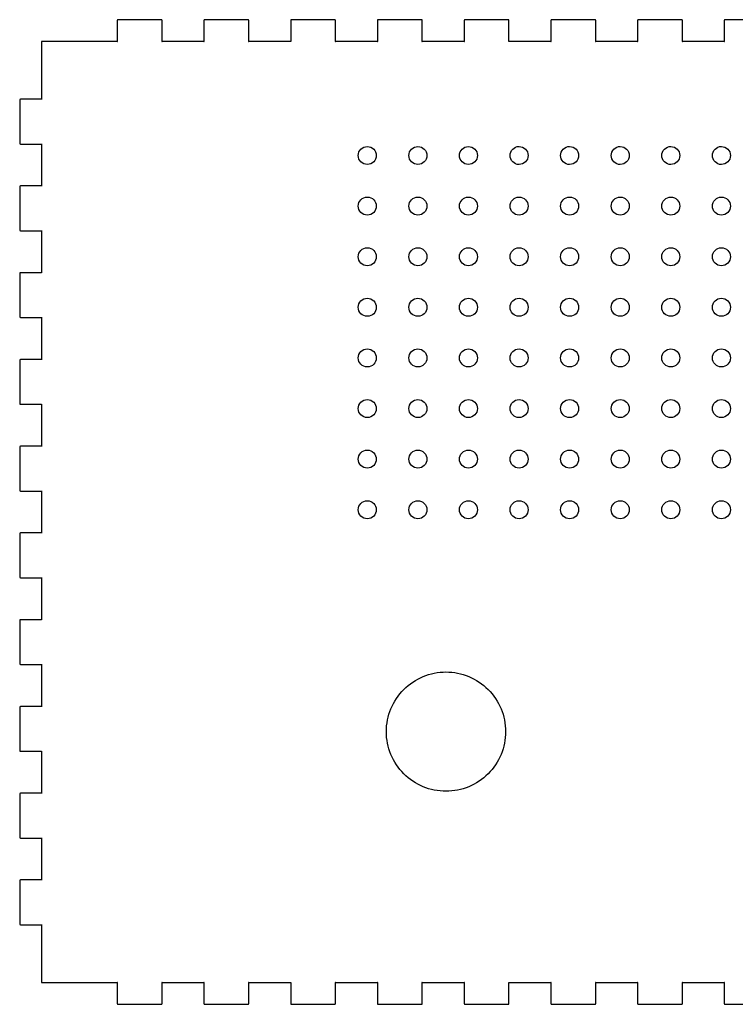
# Model space of a CAD drawing. Header units: millimetres. Extents: x 10 to 420, y 22 to 379.
# Drawn here: x 10 to 109.2, y 237.1 to 373.3 of the extents above; entities that cross this region are included whole.
import ezdxf

# ---------------------------------------------------------------- set-up
doc = ezdxf.new("R2010")
doc.units = ezdxf.units.MM
doc.layers.add('Izgaralar', color=7, linetype='CONTINUOUS')

msp = doc.modelspace()

# ---------------------------------------------------------------- linework, layer by layer
at = {"layer": 'Izgaralar', "color": 1}
for points in [[(23.5, 373.2), (23.5, 370.3), (13.1, 370.3)], [(29.6, 373.3), (23.6, 373.3)], [(35.5, 373.2), (35.5, 370.3), (29.7, 370.3), (29.7, 373.2)], [(41.6, 373.3), (35.6, 373.3)], [(47.5, 373.2), (47.5, 370.3), (41.7, 370.3), (41.7, 373.2)], [(53.6, 373.3), (47.6, 373.3)], [(59.5, 373.2), (59.5, 370.3), (53.7, 370.3), (53.7, 373.2)], [(65.6, 373.3), (59.6, 373.3)], [(71.5, 373.2), (71.5, 370.3), (65.7, 370.3), (65.7, 373.2)], [(77.6, 373.3), (71.6, 373.3)], [(83.5, 373.2), (83.5, 370.3), (77.7, 370.3), (77.7, 373.2)], [(89.6, 373.3), (83.6, 373.3)], [(95.5, 373.2), (95.5, 370.3), (89.7, 370.3), (89.7, 373.2)], [(101.6, 373.3), (95.6, 373.3)], [(107.5, 373.2), (107.5, 370.3), (101.7, 370.3), (101.7, 373.2)], [(113.6, 373.3), (107.6, 373.3)], [(13, 370.2), (13, 362.3), (10.1, 362.3)], [(10, 362.2), (10, 356.2)], [(10.1, 356.1), (13, 356.1), (13, 350.3), (10.1, 350.3)], [(10, 350.2), (10, 344.2)], [(10.1, 344.1), (13, 344.1), (13, 338.3), (10.1, 338.3)], [(10, 338.2), (10, 332.2)], [(10.1, 332.1), (13, 332.1), (13, 326.3), (10.1, 326.3)], [(10, 326.2), (10, 320.2)], [(10.1, 320.1), (13, 320.1), (13, 314.3), (10.1, 314.3)], [(10, 314.2), (10, 308.2)], [(10.1, 308.1), (13, 308.1), (13, 302.3), (10.1, 302.3)], [(10, 302.2), (10, 296.2)], [(10.1, 296.1), (13, 296.1), (13, 290.3), (10.1, 290.3)], [(10, 290.2), (10, 284.2)], [(10.1, 284.1), (13, 284.1), (13, 278.3), (10.1, 278.3)], [(10, 278.2), (10, 272.2)], [(10.1, 272.1), (13, 272.1), (13, 266.3), (10.1, 266.3)], [(10, 266.2), (10, 260.2)], [(10.1, 260.1), (13, 260.1), (13, 254.3), (10.1, 254.3)], [(10, 254.2), (10, 248.2)], [(10.1, 248.1), (13, 248.1), (13, 240.2)], [(13.1, 240.1), (23.5, 240.1), (23.5, 237.2)], [(29.7, 237.2), (29.7, 240.1), (35.5, 240.1), (35.5, 237.2)], [(41.7, 237.2), (41.7, 240.1), (47.5, 240.1), (47.5, 237.2)], [(53.7, 237.2), (53.7, 240.1), (59.5, 240.1), (59.5, 237.2)], [(65.7, 237.2), (65.7, 240.1), (71.5, 240.1), (71.5, 237.2)], [(77.7, 237.2), (77.7, 240.1), (83.5, 240.1), (83.5, 237.2)], [(89.7, 237.2), (89.7, 240.1), (95.5, 240.1), (95.5, 237.2)], [(101.7, 237.2), (101.7, 240.1), (107.5, 240.1), (107.5, 237.2)], [(23.6, 237.1), (29.6, 237.1)], [(35.6, 237.1), (41.6, 237.1)], [(47.6, 237.1), (53.6, 237.1)], [(59.6, 237.1), (65.6, 237.1)], [(71.6, 237.1), (77.6, 237.1)], [(83.6, 237.1), (89.6, 237.1)], [(95.6, 237.1), (101.6, 237.1)], [(107.6, 237.1), (113.6, 237.1)]]:
    msp.add_lwpolyline(points, dxfattribs=at)
at = {"layer": 'Izgaralar', "color": 7}
for points in [[(59.346624, 354.514076)], [(66.346624, 354.514076)], [(73.346624, 354.514076)], [(80.346628, 354.514076)], [(87.346628, 354.514076)], [(94.346628, 354.514076)], [(101.346628, 354.514076)], [(108.346628, 354.514076)], [(59.346624, 347.514076)], [(66.346624, 347.514076)], [(73.346624, 347.514076)], [(80.346628, 347.514076)], [(87.346628, 347.514076)], [(94.346628, 347.514076)], [(101.346628, 347.514076)], [(108.346628, 347.514076)], [(59.346624, 340.514076)], [(66.346624, 340.514076)], [(73.346624, 340.514076)], [(80.346628, 340.514076)], [(87.346628, 340.514076)], [(94.346628, 340.514076)], [(101.346628, 340.514076)], [(108.346628, 340.514076)], [(59.346624, 333.514072)], [(66.346624, 333.514072)], [(73.346624, 333.514072)], [(80.346628, 333.514072)], [(87.346628, 333.514072)], [(94.346628, 333.514072)], [(101.346628, 333.514072)], [(108.346628, 333.514072)], [(59.346624, 326.514072)], [(66.346624, 326.514072)], [(73.346624, 326.514072)], [(80.346628, 326.514072)], [(87.346628, 326.514072)], [(94.346628, 326.514072)], [(101.346628, 326.514072)], [(108.346628, 326.514072)], [(59.346624, 319.514072)], [(66.346624, 319.514072)], [(73.346624, 319.514072)], [(80.346628, 319.514072)], [(87.346628, 319.514072)], [(94.346628, 319.514072)], [(101.346628, 319.514072)], [(108.346628, 319.514072)], [(59.346624, 312.514072)], [(66.346624, 312.514072)], [(73.346624, 312.514072)], [(80.346628, 312.514072)], [(87.346628, 312.514072)], [(94.346628, 312.514072)], [(101.346628, 312.514072)], [(108.346628, 312.514072)], [(59.346624, 305.514072)], [(66.346624, 305.514072)], [(73.346624, 305.514072)], [(80.346628, 305.514072)], [(87.346628, 305.514072)], [(94.346628, 305.514072)], [(101.346628, 305.514072)], [(108.346628, 305.514072)], [(77.236118, 274.81836)]]:
    msp.add_lwpolyline(points, close=True, dxfattribs=at)
at = {"layer": 'Izgaralar', "color": 1}
msp.add_lwpolyline([(13.1, 240.1)], close=True, dxfattribs=at)
for points in [[(23.6, 373.3), (23.545, 373.3), (23.5, 373.255), (23.5, 373.2)], [(29.7, 373.2), (29.7, 373.255), (29.655, 373.3), (29.6, 373.3)], [(35.6, 373.3), (35.545, 373.3), (35.5, 373.255), (35.5, 373.2)], [(41.7, 373.2), (41.7, 373.255), (41.655, 373.3), (41.6, 373.3)], [(47.6, 373.3), (47.545, 373.3), (47.5, 373.255), (47.5, 373.2)], [(53.7, 373.2), (53.7, 373.255), (53.655, 373.3), (53.6, 373.3)], [(59.6, 373.3), (59.545, 373.3), (59.5, 373.255), (59.5, 373.2)], [(65.7, 373.2), (65.7, 373.255), (65.655, 373.3), (65.6, 373.3)], [(71.6, 373.3), (71.545, 373.3), (71.5, 373.255), (71.5, 373.2)], [(77.7, 373.2), (77.7, 373.255), (77.655, 373.3), (77.6, 373.3)], [(83.6, 373.3), (83.545, 373.3), (83.5, 373.255), (83.5, 373.2)], [(89.7, 373.2), (89.7, 373.255), (89.655, 373.3), (89.6, 373.3)], [(95.6, 373.3), (95.545, 373.3), (95.5, 373.255), (95.5, 373.2)], [(101.7, 373.2), (101.7, 373.255), (101.655, 373.3), (101.6, 373.3)], [(107.6, 373.3), (107.545, 373.3), (107.5, 373.255), (107.5, 373.2)], [(13.1, 370.3), (13.045, 370.3), (13, 370.255), (13, 370.2)], [(23.5, 370.3), (23.5, 370.2), (23.6, 370.3), (23.5, 370.3)], [(29.7, 370.3), (29.6, 370.3), (29.7, 370.2), (29.7, 370.3)], [(35.5, 370.3), (35.5, 370.2), (35.6, 370.3), (35.5, 370.3)], [(41.7, 370.3), (41.6, 370.3), (41.7, 370.2), (41.7, 370.3)], [(47.5, 370.3), (47.5, 370.2), (47.6, 370.3), (47.5, 370.3)], [(53.7, 370.3), (53.6, 370.3), (53.7, 370.2), (53.7, 370.3)], [(59.5, 370.3), (59.5, 370.2), (59.6, 370.3), (59.5, 370.3)], [(65.7, 370.3), (65.6, 370.3), (65.7, 370.2), (65.7, 370.3)], [(71.5, 370.3), (71.5, 370.2), (71.6, 370.3), (71.5, 370.3)], [(77.7, 370.3), (77.6, 370.3), (77.7, 370.2), (77.7, 370.3)], [(83.5, 370.3), (83.5, 370.2), (83.6, 370.3), (83.5, 370.3)], [(89.7, 370.3), (89.6, 370.3), (89.7, 370.2), (89.7, 370.3)], [(95.5, 370.3), (95.5, 370.2), (95.6, 370.3), (95.5, 370.3)], [(101.7, 370.3), (101.6, 370.3), (101.7, 370.2), (101.7, 370.3)], [(107.5, 370.3), (107.5, 370.2), (107.6, 370.3), (107.5, 370.3)], [(10.1, 362.3), (10.045, 362.3), (10, 362.255), (10, 362.2)], [(13, 362.3), (13, 362.2), (13.1, 362.3), (13, 362.3)], [(10, 356.2), (10, 356.145), (10.045, 356.1), (10.1, 356.1)], [(13, 356.1), (13.1, 356.1), (13, 356.2), (13, 356.1)], [(10.1, 350.3), (10.045, 350.3), (10, 350.255), (10, 350.2)], [(13, 350.3), (13, 350.2), (13.1, 350.3), (13, 350.3)], [(10, 344.2), (10, 344.145), (10.045, 344.1), (10.1, 344.1)], [(13, 344.1), (13.1, 344.1), (13, 344.2), (13, 344.1)], [(10.1, 338.3), (10.045, 338.3), (10, 338.255), (10, 338.2)], [(13, 338.3), (13, 338.2), (13.1, 338.3), (13, 338.3)], [(10, 332.2), (10, 332.145), (10.045, 332.1), (10.1, 332.1)], [(13, 332.1), (13.1, 332.1), (13, 332.2), (13, 332.1)], [(10.1, 326.3), (10.045, 326.3), (10, 326.255), (10, 326.2)], [(13, 326.3), (13, 326.2), (13.1, 326.3), (13, 326.3)], [(10, 320.2), (10, 320.145), (10.045, 320.1), (10.1, 320.1)], [(13, 320.1), (13.1, 320.1), (13, 320.2), (13, 320.1)], [(10.1, 314.3), (10.045, 314.3), (10, 314.255), (10, 314.2)], [(13, 314.3), (13, 314.2), (13.1, 314.3), (13, 314.3)], [(10, 308.2), (10, 308.145), (10.045, 308.1), (10.1, 308.1)], [(13, 308.1), (13.1, 308.1), (13, 308.2), (13, 308.1)], [(10.1, 302.3), (10.045, 302.3), (10, 302.255), (10, 302.2)], [(13, 302.3), (13, 302.2), (13.1, 302.3), (13, 302.3)], [(10, 296.2), (10, 296.145), (10.045, 296.1), (10.1, 296.1)], [(13, 296.1), (13.1, 296.1), (13, 296.2), (13, 296.1)], [(10.1, 290.3), (10.045, 290.3), (10, 290.255), (10, 290.2)], [(13, 290.3), (13, 290.2), (13.1, 290.3), (13, 290.3)], [(10, 284.2), (10, 284.145), (10.045, 284.1), (10.1, 284.1)], [(13, 284.1), (13.1, 284.1), (13, 284.2), (13, 284.1)], [(10.1, 278.3), (10.045, 278.3), (10, 278.255), (10, 278.2)], [(13, 278.3), (13, 278.2), (13.1, 278.3), (13, 278.3)], [(10, 272.2), (10, 272.145), (10.045, 272.1), (10.1, 272.1)], [(13, 272.1), (13.1, 272.1), (13, 272.2), (13, 272.1)], [(10.1, 266.3), (10.045, 266.3), (10, 266.255), (10, 266.2)], [(13, 266.3), (13, 266.2), (13.1, 266.3), (13, 266.3)], [(10, 260.2), (10, 260.145), (10.045, 260.1), (10.1, 260.1)], [(13, 260.1), (13.1, 260.1), (13, 260.2), (13, 260.1)], [(10.1, 254.3), (10.045, 254.3), (10, 254.255), (10, 254.2)], [(13, 254.3), (13, 254.2), (13.1, 254.3), (13, 254.3)], [(10, 248.2), (10, 248.145), (10.045, 248.1), (10.1, 248.1)], [(13, 248.1), (13.1, 248.1), (13, 248.2), (13, 248.1)], [(13, 240.2), (13, 240.145), (13.045, 240.1), (13.1, 240.1)], [(23.5, 240.1), (23.6, 240.1), (23.5, 240.2), (23.5, 240.1)], [(29.7, 240.1), (29.7, 240.2), (29.6, 240.1), (29.7, 240.1)], [(35.5, 240.1), (35.6, 240.1), (35.5, 240.2), (35.5, 240.1)], [(41.7, 240.1), (41.7, 240.2), (41.6, 240.1), (41.7, 240.1)], [(47.5, 240.1), (47.6, 240.1), (47.5, 240.2), (47.5, 240.1)], [(53.7, 240.1), (53.7, 240.2), (53.6, 240.1), (53.7, 240.1)], [(59.5, 240.1), (59.6, 240.1), (59.5, 240.2), (59.5, 240.1)], [(65.7, 240.1), (65.7, 240.2), (65.6, 240.1), (65.7, 240.1)], [(71.5, 240.1), (71.6, 240.1), (71.5, 240.2), (71.5, 240.1)], [(77.7, 240.1), (77.7, 240.2), (77.6, 240.1), (77.7, 240.1)], [(83.5, 240.1), (83.6, 240.1), (83.5, 240.2), (83.5, 240.1)], [(89.7, 240.1), (89.7, 240.2), (89.6, 240.1), (89.7, 240.1)], [(95.5, 240.1), (95.6, 240.1), (95.5, 240.2), (95.5, 240.1)], [(101.7, 240.1), (101.7, 240.2), (101.6, 240.1), (101.7, 240.1)], [(107.5, 240.1), (107.6, 240.1), (107.5, 240.2), (107.5, 240.1)], [(23.5, 237.2), (23.5, 237.145), (23.545, 237.1), (23.6, 237.1)], [(29.6, 237.1), (29.655, 237.1), (29.7, 237.145), (29.7, 237.2)], [(35.5, 237.2), (35.5, 237.145), (35.545, 237.1), (35.6, 237.1)], [(41.6, 237.1), (41.655, 237.1), (41.7, 237.145), (41.7, 237.2)], [(47.5, 237.2), (47.5, 237.145), (47.545, 237.1), (47.6, 237.1)], [(53.6, 237.1), (53.655, 237.1), (53.7, 237.145), (53.7, 237.2)], [(59.5, 237.2), (59.5, 237.145), (59.545, 237.1), (59.6, 237.1)], [(65.6, 237.1), (65.655, 237.1), (65.7, 237.145), (65.7, 237.2)], [(71.5, 237.2), (71.5, 237.145), (71.545, 237.1), (71.6, 237.1)], [(77.6, 237.1), (77.655, 237.1), (77.7, 237.145), (77.7, 237.2)], [(83.5, 237.2), (83.5, 237.145), (83.545, 237.1), (83.6, 237.1)], [(89.6, 237.1), (89.655, 237.1), (89.7, 237.145), (89.7, 237.2)], [(95.5, 237.2), (95.5, 237.145), (95.545, 237.1), (95.6, 237.1)], [(101.6, 237.1), (101.655, 237.1), (101.7, 237.145), (101.7, 237.2)], [(107.5, 237.2), (107.5, 237.145), (107.545, 237.1), (107.6, 237.1)]]:
    msp.add_open_spline(points, degree=3, dxfattribs=at)
at = {"layer": 'Izgaralar', "color": 7}
for points in [[(56.853426, 354.514076), (56.853426, 355.202554), (57.411547, 355.760675), (58.100025, 355.760675)], [(58.100025, 355.760675), (58.788503, 355.760675), (59.346624, 355.202554), (59.346624, 354.514076)], [(63.853426, 354.514076), (63.853426, 355.202554), (64.411547, 355.760675), (65.100025, 355.760675)], [(65.100025, 355.760675), (65.788503, 355.760675), (66.346624, 355.202554), (66.346624, 354.514076)], [(70.853426, 354.514076), (70.853426, 355.202554), (71.411547, 355.760675), (72.100025, 355.760675)], [(72.100025, 355.760675), (72.788503, 355.760675), (73.346624, 355.202554), (73.346624, 354.514076)], [(78.21855, 355.395555), (78.452333, 355.629338), (78.76941, 355.760675), (79.100029, 355.760675)], [(79.100029, 355.760675), (79.788507, 355.760675), (80.346628, 355.202554), (80.346628, 354.514076)], [(85.21855, 355.395555), (85.452333, 355.629338), (85.76941, 355.760675), (86.100029, 355.760675)], [(86.100029, 355.760675), (86.788507, 355.760675), (87.346628, 355.202554), (87.346628, 354.514076)], [(92.21855, 355.395555), (92.452333, 355.629338), (92.76941, 355.760675), (93.100029, 355.760675)], [(93.100029, 355.760675), (93.788507, 355.760675), (94.346628, 355.202554), (94.346628, 354.514076)], [(99.21855, 355.395555), (99.452333, 355.629338), (99.76941, 355.760675), (100.100029, 355.760675)], [(100.100029, 355.760675), (100.788507, 355.760675), (101.346628, 355.202554), (101.346628, 354.514076)], [(106.21855, 355.395555), (106.452333, 355.629338), (106.76941, 355.760675), (107.100029, 355.760675)], [(107.100029, 355.760675), (107.788507, 355.760675), (108.346628, 355.202554), (108.346628, 354.514076)], [(58.100025, 353.267477), (57.411547, 353.267477), (56.853426, 353.825598), (56.853426, 354.514076)], [(59.346624, 354.514076), (59.346624, 353.825598), (58.788503, 353.267477), (58.100025, 353.267477)], [(65.100025, 353.267477), (64.411547, 353.267477), (63.853426, 353.825598), (63.853426, 354.514076)], [(66.346624, 354.514076), (66.346624, 353.825598), (65.788503, 353.267477), (65.100025, 353.267477)], [(72.100025, 353.267477), (71.411547, 353.267477), (70.853426, 353.825598), (70.853426, 354.514076)], [(73.346624, 354.514076), (73.346624, 353.825598), (72.788503, 353.267477), (72.100025, 353.267477)], [(77.853429, 354.514076), (77.853429, 354.844695), (77.984767, 355.161772), (78.21855, 355.395555)], [(78.21855, 353.632597), (77.984767, 353.86638), (77.853429, 354.183457), (77.853429, 354.514076)], [(80.346628, 354.514076), (80.346628, 353.825598), (79.788507, 353.267477), (79.100029, 353.267477)], [(84.853429, 354.514076), (84.853429, 354.844695), (84.984767, 355.161772), (85.21855, 355.395555)], [(85.21855, 353.632597), (84.984767, 353.86638), (84.853429, 354.183457), (84.853429, 354.514076)], [(87.346628, 354.514076), (87.346628, 353.825598), (86.788507, 353.267477), (86.100029, 353.267477)], [(91.853429, 354.514076), (91.853429, 354.844695), (91.984767, 355.161772), (92.21855, 355.395555)], [(92.21855, 353.632597), (91.984767, 353.86638), (91.853429, 354.183457), (91.853429, 354.514076)], [(94.346628, 354.514076), (94.346628, 353.825598), (93.788507, 353.267477), (93.100029, 353.267477)], [(98.853429, 354.514076), (98.853429, 354.844695), (98.984767, 355.161772), (99.21855, 355.395555)], [(99.21855, 353.632597), (98.984767, 353.86638), (98.853429, 354.183457), (98.853429, 354.514076)], [(101.346628, 354.514076), (101.346628, 353.825598), (100.788507, 353.267477), (100.100029, 353.267477)], [(105.853429, 354.514076), (105.853429, 354.844695), (105.984767, 355.161772), (106.21855, 355.395555)], [(106.21855, 353.632597), (105.984767, 353.86638), (105.853429, 354.183457), (105.853429, 354.514076)], [(108.346628, 354.514076), (108.346628, 353.825598), (107.788507, 353.267477), (107.100029, 353.267477)], [(79.100029, 353.267477), (78.76941, 353.267477), (78.452333, 353.398814), (78.21855, 353.632597)], [(86.100029, 353.267477), (85.76941, 353.267477), (85.452333, 353.398814), (85.21855, 353.632597)], [(93.100029, 353.267477), (92.76941, 353.267477), (92.452333, 353.398814), (92.21855, 353.632597)], [(100.100029, 353.267477), (99.76941, 353.267477), (99.452333, 353.398814), (99.21855, 353.632597)], [(107.100029, 353.267477), (106.76941, 353.267477), (106.452333, 353.398814), (106.21855, 353.632597)], [(56.853426, 347.514076), (56.853426, 348.202554), (57.411547, 348.760675), (58.100025, 348.760675)], [(58.100025, 348.760675), (58.788503, 348.760675), (59.346624, 348.202554), (59.346624, 347.514076)], [(63.853426, 347.514076), (63.853426, 348.202554), (64.411547, 348.760675), (65.100025, 348.760675)], [(65.100025, 348.760675), (65.788503, 348.760675), (66.346624, 348.202554), (66.346624, 347.514076)], [(70.853426, 347.514076), (70.853426, 348.202554), (71.411547, 348.760675), (72.100025, 348.760675)], [(72.100025, 348.760675), (72.788503, 348.760675), (73.346624, 348.202554), (73.346624, 347.514076)], [(78.21855, 348.395555), (78.452333, 348.629338), (78.76941, 348.760675), (79.100029, 348.760675)], [(79.100029, 348.760675), (79.788507, 348.760675), (80.346628, 348.202554), (80.346628, 347.514076)], [(85.21855, 348.395555), (85.452333, 348.629338), (85.76941, 348.760675), (86.100029, 348.760675)], [(86.100029, 348.760675), (86.788507, 348.760675), (87.346628, 348.202554), (87.346628, 347.514076)], [(92.21855, 348.395555), (92.452333, 348.629338), (92.76941, 348.760675), (93.100029, 348.760675)], [(93.100029, 348.760675), (93.788507, 348.760675), (94.346628, 348.202554), (94.346628, 347.514076)], [(99.21855, 348.395555), (99.452333, 348.629338), (99.76941, 348.760675), (100.100029, 348.760675)], [(100.100029, 348.760675), (100.788507, 348.760675), (101.346628, 348.202554), (101.346628, 347.514076)], [(106.21855, 348.395555), (106.452333, 348.629338), (106.76941, 348.760675), (107.100029, 348.760675)], [(107.100029, 348.760675), (107.788507, 348.760675), (108.346628, 348.202554), (108.346628, 347.514076)], [(58.100025, 346.267477), (57.411547, 346.267477), (56.853426, 346.825598), (56.853426, 347.514076)], [(59.346624, 347.514076), (59.346624, 346.825598), (58.788503, 346.267477), (58.100025, 346.267477)], [(65.100025, 346.267477), (64.411547, 346.267477), (63.853426, 346.825598), (63.853426, 347.514076)], [(66.346624, 347.514076), (66.346624, 346.825598), (65.788503, 346.267477), (65.100025, 346.267477)], [(72.100025, 346.267477), (71.411547, 346.267477), (70.853426, 346.825598), (70.853426, 347.514076)], [(73.346624, 347.514076), (73.346624, 346.825598), (72.788503, 346.267477), (72.100025, 346.267477)], [(77.853429, 347.514076), (77.853429, 347.844695), (77.984767, 348.161772), (78.21855, 348.395555)], [(78.21855, 346.632597), (77.984767, 346.86638), (77.853429, 347.183457), (77.853429, 347.514076)], [(80.346628, 347.514076), (80.346628, 346.825598), (79.788507, 346.267477), (79.100029, 346.267477)], [(84.853429, 347.514076), (84.853429, 347.844695), (84.984767, 348.161772), (85.21855, 348.395555)], [(85.21855, 346.632597), (84.984767, 346.86638), (84.853429, 347.183457), (84.853429, 347.514076)], [(87.346628, 347.514076), (87.346628, 346.825598), (86.788507, 346.267477), (86.100029, 346.267477)], [(91.853429, 347.514076), (91.853429, 347.844695), (91.984767, 348.161772), (92.21855, 348.395555)], [(92.21855, 346.632597), (91.984767, 346.86638), (91.853429, 347.183457), (91.853429, 347.514076)], [(94.346628, 347.514076), (94.346628, 346.825598), (93.788507, 346.267477), (93.100029, 346.267477)], [(98.853429, 347.514076), (98.853429, 347.844695), (98.984767, 348.161772), (99.21855, 348.395555)], [(99.21855, 346.632597), (98.984767, 346.86638), (98.853429, 347.183457), (98.853429, 347.514076)], [(101.346628, 347.514076), (101.346628, 346.825598), (100.788507, 346.267477), (100.100029, 346.267477)], [(105.853429, 347.514076), (105.853429, 347.844695), (105.984767, 348.161772), (106.21855, 348.395555)], [(106.21855, 346.632597), (105.984767, 346.86638), (105.853429, 347.183457), (105.853429, 347.514076)], [(108.346628, 347.514076), (108.346628, 346.825598), (107.788507, 346.267477), (107.100029, 346.267477)], [(79.100029, 346.267477), (78.76941, 346.267477), (78.452333, 346.398814), (78.21855, 346.632597)], [(86.100029, 346.267477), (85.76941, 346.267477), (85.452333, 346.398814), (85.21855, 346.632597)], [(93.100029, 346.267477), (92.76941, 346.267477), (92.452333, 346.398814), (92.21855, 346.632597)], [(100.100029, 346.267477), (99.76941, 346.267477), (99.452333, 346.398814), (99.21855, 346.632597)], [(107.100029, 346.267477), (106.76941, 346.267477), (106.452333, 346.398814), (106.21855, 346.632597)], [(56.853426, 340.514076), (56.853426, 341.202554), (57.411547, 341.760675), (58.100025, 341.760675)], [(58.100025, 339.267477), (57.411547, 339.267477), (56.853426, 339.825598), (56.853426, 340.514076)], [(58.100025, 341.760675), (58.788503, 341.760675), (59.346624, 341.202554), (59.346624, 340.514076)], [(59.346624, 340.514076), (59.346624, 339.825598), (58.788503, 339.267477), (58.100025, 339.267477)], [(63.853426, 340.514076), (63.853426, 341.202554), (64.411547, 341.760675), (65.100025, 341.760675)], [(65.100025, 339.267477), (64.411547, 339.267477), (63.853426, 339.825598), (63.853426, 340.514076)], [(65.100025, 341.760675), (65.788503, 341.760675), (66.346624, 341.202554), (66.346624, 340.514076)], [(66.346624, 340.514076), (66.346624, 339.825598), (65.788503, 339.267477), (65.100025, 339.267477)], [(70.853426, 340.514076), (70.853426, 341.202554), (71.411547, 341.760675), (72.100025, 341.760675)], [(72.100025, 339.267477), (71.411547, 339.267477), (70.853426, 339.825598), (70.853426, 340.514076)], [(72.100025, 341.760675), (72.788503, 341.760675), (73.346624, 341.202554), (73.346624, 340.514076)], [(73.346624, 340.514076), (73.346624, 339.825598), (72.788503, 339.267477), (72.100025, 339.267477)], [(77.853429, 340.514076), (77.853429, 340.844695), (77.984767, 341.161772), (78.21855, 341.395555)], [(78.21855, 339.632597), (77.984767, 339.86638), (77.853429, 340.183457), (77.853429, 340.514076)], [(78.21855, 341.395555), (78.452333, 341.629338), (78.76941, 341.760675), (79.100029, 341.760675)], [(79.100029, 341.760675), (79.788507, 341.760675), (80.346628, 341.202554), (80.346628, 340.514076)], [(80.346628, 340.514076), (80.346628, 339.825598), (79.788507, 339.267477), (79.100029, 339.267477)], [(84.853429, 340.514076), (84.853429, 340.844695), (84.984767, 341.161772), (85.21855, 341.395555)], [(85.21855, 339.632597), (84.984767, 339.86638), (84.853429, 340.183457), (84.853429, 340.514076)], [(85.21855, 341.395555), (85.452333, 341.629338), (85.76941, 341.760675), (86.100029, 341.760675)], [(86.100029, 341.760675), (86.788507, 341.760675), (87.346628, 341.202554), (87.346628, 340.514076)], [(87.346628, 340.514076), (87.346628, 339.825598), (86.788507, 339.267477), (86.100029, 339.267477)], [(91.853429, 340.514076), (91.853429, 340.844695), (91.984767, 341.161772), (92.21855, 341.395555)], [(92.21855, 339.632597), (91.984767, 339.86638), (91.853429, 340.183457), (91.853429, 340.514076)], [(92.21855, 341.395555), (92.452333, 341.629338), (92.76941, 341.760675), (93.100029, 341.760675)], [(93.100029, 341.760675), (93.788507, 341.760675), (94.346628, 341.202554), (94.346628, 340.514076)], [(94.346628, 340.514076), (94.346628, 339.825598), (93.788507, 339.267477), (93.100029, 339.267477)], [(98.853429, 340.514076), (98.853429, 340.844695), (98.984767, 341.161772), (99.21855, 341.395555)], [(99.21855, 339.632597), (98.984767, 339.86638), (98.853429, 340.183457), (98.853429, 340.514076)], [(99.21855, 341.395555), (99.452333, 341.629338), (99.76941, 341.760675), (100.100029, 341.760675)], [(100.100029, 341.760675), (100.788507, 341.760675), (101.346628, 341.202554), (101.346628, 340.514076)], [(101.346628, 340.514076), (101.346628, 339.825598), (100.788507, 339.267477), (100.100029, 339.267477)], [(105.853429, 340.514076), (105.853429, 340.844695), (105.984767, 341.161772), (106.21855, 341.395555)], [(106.21855, 339.632597), (105.984767, 339.86638), (105.853429, 340.183457), (105.853429, 340.514076)], [(106.21855, 341.395555), (106.452333, 341.629338), (106.76941, 341.760675), (107.100029, 341.760675)], [(107.100029, 341.760675), (107.788507, 341.760675), (108.346628, 341.202554), (108.346628, 340.514076)], [(108.346628, 340.514076), (108.346628, 339.825598), (107.788507, 339.267477), (107.100029, 339.267477)], [(79.100029, 339.267477), (78.76941, 339.267477), (78.452333, 339.398814), (78.21855, 339.632597)], [(86.100029, 339.267477), (85.76941, 339.267477), (85.452333, 339.398814), (85.21855, 339.632597)], [(93.100029, 339.267477), (92.76941, 339.267477), (92.452333, 339.398814), (92.21855, 339.632597)], [(100.100029, 339.267477), (99.76941, 339.267477), (99.452333, 339.398814), (99.21855, 339.632597)], [(107.100029, 339.267477), (106.76941, 339.267477), (106.452333, 339.398814), (106.21855, 339.632597)], [(56.853426, 333.514072), (56.853426, 333.844691), (56.984763, 334.161768), (57.218546, 334.395551)], [(57.218546, 334.395551), (57.452329, 334.629334), (57.769406, 334.760672), (58.100025, 334.760672)], [(58.100025, 334.760672), (58.430644, 334.760672), (58.747721, 334.629334), (58.981504, 334.395551)], [(58.981504, 334.395551), (59.215287, 334.161768), (59.346624, 333.844691), (59.346624, 333.514072)], [(63.853426, 333.514072), (63.853426, 333.844691), (63.984763, 334.161768), (64.218546, 334.395551)], [(64.218546, 334.395551), (64.452329, 334.629334), (64.769406, 334.760672), (65.100025, 334.760672)], [(65.100025, 334.760672), (65.430644, 334.760672), (65.747721, 334.629334), (65.981504, 334.395551)], [(65.981504, 334.395551), (66.215287, 334.161768), (66.346624, 333.844691), (66.346624, 333.514072)], [(70.853426, 333.514072), (70.853426, 333.844691), (70.984763, 334.161768), (71.218546, 334.395551)], [(71.218546, 334.395551), (71.452329, 334.629334), (71.769406, 334.760672), (72.100025, 334.760672)], [(72.100025, 334.760672), (72.430644, 334.760672), (72.747721, 334.629334), (72.981504, 334.395551)], [(72.981504, 334.395551), (73.215287, 334.161768), (73.346624, 333.844691), (73.346624, 333.514072)], [(77.853429, 333.514072), (77.853429, 333.844691), (77.984767, 334.161769), (78.218549, 334.395552)], [(78.218549, 334.395552), (78.452332, 334.629334), (78.76941, 334.760672), (79.100029, 334.760672)], [(79.100029, 334.760672), (79.430648, 334.760672), (79.747725, 334.629334), (79.981508, 334.395551)], [(79.981508, 334.395551), (80.215291, 334.161768), (80.346628, 333.844691), (80.346628, 333.514072)], [(84.853429, 333.514072), (84.853429, 333.844691), (84.984767, 334.161769), (85.218549, 334.395552)], [(85.218549, 334.395552), (85.452332, 334.629334), (85.76941, 334.760672), (86.100029, 334.760672)], [(86.100029, 334.760672), (86.430648, 334.760672), (86.747725, 334.629334), (86.981508, 334.395551)], [(86.981508, 334.395551), (87.215291, 334.161768), (87.346628, 333.844691), (87.346628, 333.514072)], [(91.853429, 333.514072), (91.853429, 333.844691), (91.984767, 334.161769), (92.218549, 334.395552)], [(92.218549, 334.395552), (92.452332, 334.629334), (92.76941, 334.760672), (93.100029, 334.760672)], [(93.100029, 334.760672), (93.430648, 334.760672), (93.747725, 334.629334), (93.981508, 334.395551)], [(93.981508, 334.395551), (94.215291, 334.161768), (94.346628, 333.844691), (94.346628, 333.514072)], [(98.853429, 333.514072), (98.853429, 333.844691), (98.984767, 334.161769), (99.218549, 334.395552)], [(99.218549, 334.395552), (99.452332, 334.629334), (99.76941, 334.760672), (100.100029, 334.760672)], [(100.100029, 334.760672), (100.430648, 334.760672), (100.747725, 334.629334), (100.981508, 334.395551)], [(100.981508, 334.395551), (101.215291, 334.161768), (101.346628, 333.844691), (101.346628, 333.514072)], [(105.853429, 333.514072), (105.853429, 333.844691), (105.984767, 334.161769), (106.218549, 334.395552)], [(106.218549, 334.395552), (106.452332, 334.629334), (106.76941, 334.760672), (107.100029, 334.760672)], [(107.100029, 334.760672), (107.430648, 334.760672), (107.747725, 334.629334), (107.981508, 334.395551)], [(107.981508, 334.395551), (108.215291, 334.161768), (108.346628, 333.844691), (108.346628, 333.514072)], [(58.100025, 332.267473), (57.411547, 332.267473), (56.853426, 332.825594), (56.853426, 333.514072)], [(59.346624, 333.514072), (59.346624, 332.825594), (58.788503, 332.267473), (58.100025, 332.267473)], [(65.100025, 332.267473), (64.411547, 332.267473), (63.853426, 332.825594), (63.853426, 333.514072)], [(66.346624, 333.514072), (66.346624, 332.825594), (65.788503, 332.267473), (65.100025, 332.267473)], [(72.100025, 332.267473), (71.411547, 332.267473), (70.853426, 332.825594), (70.853426, 333.514072)], [(73.346624, 333.514072), (73.346624, 332.825594), (72.788503, 332.267473), (72.100025, 332.267473)], [(78.21855, 332.632593), (77.984767, 332.866376), (77.853429, 333.183453), (77.853429, 333.514072)], [(79.100029, 332.267473), (78.76941, 332.267473), (78.452333, 332.39881), (78.21855, 332.632593)], [(80.346628, 333.514072), (80.346628, 332.825594), (79.788507, 332.267473), (79.100029, 332.267473)], [(85.21855, 332.632593), (84.984767, 332.866376), (84.853429, 333.183453), (84.853429, 333.514072)], [(86.100029, 332.267473), (85.76941, 332.267473), (85.452333, 332.39881), (85.21855, 332.632593)], [(87.346628, 333.514072), (87.346628, 332.825594), (86.788507, 332.267473), (86.100029, 332.267473)], [(92.21855, 332.632593), (91.984767, 332.866376), (91.853429, 333.183453), (91.853429, 333.514072)], [(93.100029, 332.267473), (92.76941, 332.267473), (92.452333, 332.39881), (92.21855, 332.632593)], [(94.346628, 333.514072), (94.346628, 332.825594), (93.788507, 332.267473), (93.100029, 332.267473)], [(99.21855, 332.632593), (98.984767, 332.866376), (98.853429, 333.183453), (98.853429, 333.514072)], [(100.100029, 332.267473), (99.76941, 332.267473), (99.452333, 332.39881), (99.21855, 332.632593)], [(101.346628, 333.514072), (101.346628, 332.825594), (100.788507, 332.267473), (100.100029, 332.267473)], [(106.21855, 332.632593), (105.984767, 332.866376), (105.853429, 333.183453), (105.853429, 333.514072)], [(107.100029, 332.267473), (106.76941, 332.267473), (106.452333, 332.39881), (106.21855, 332.632593)], [(108.346628, 333.514072), (108.346628, 332.825594), (107.788507, 332.267473), (107.100029, 332.267473)], [(56.853426, 326.514072), (56.853426, 326.844691), (56.984763, 327.161768), (57.218546, 327.395551)], [(57.218546, 327.395551), (57.452329, 327.629334), (57.769406, 327.760672), (58.100025, 327.760672)], [(58.100025, 327.760672), (58.430644, 327.760672), (58.747721, 327.629334), (58.981504, 327.395551)], [(58.981504, 327.395551), (59.215287, 327.161768), (59.346624, 326.844691), (59.346624, 326.514072)], [(63.853426, 326.514072), (63.853426, 326.844691), (63.984763, 327.161768), (64.218546, 327.395551)], [(64.218546, 327.395551), (64.452329, 327.629334), (64.769406, 327.760672), (65.100025, 327.760672)], [(65.100025, 327.760672), (65.430644, 327.760672), (65.747721, 327.629334), (65.981504, 327.395551)], [(65.981504, 327.395551), (66.215287, 327.161768), (66.346624, 326.844691), (66.346624, 326.514072)], [(70.853426, 326.514072), (70.853426, 326.844691), (70.984763, 327.161768), (71.218546, 327.395551)], [(71.218546, 327.395551), (71.452329, 327.629334), (71.769406, 327.760672), (72.100025, 327.760672)], [(72.100025, 327.760672), (72.430644, 327.760672), (72.747721, 327.629334), (72.981504, 327.395551)], [(72.981504, 327.395551), (73.215287, 327.161768), (73.346624, 326.844691), (73.346624, 326.514072)], [(77.853429, 326.514072), (77.853429, 326.844691), (77.984767, 327.161769), (78.218549, 327.395552)], [(78.218549, 327.395552), (78.452332, 327.629334), (78.76941, 327.760672), (79.100029, 327.760672)], [(79.100029, 327.760672), (79.430648, 327.760672), (79.747725, 327.629334), (79.981508, 327.395551)], [(79.981508, 327.395551), (80.215291, 327.161768), (80.346628, 326.844691), (80.346628, 326.514072)], [(84.853429, 326.514072), (84.853429, 326.844691), (84.984767, 327.161769), (85.218549, 327.395552)], [(85.218549, 327.395552), (85.452332, 327.629334), (85.76941, 327.760672), (86.100029, 327.760672)], [(86.100029, 327.760672), (86.430648, 327.760672), (86.747725, 327.629334), (86.981508, 327.395551)], [(86.981508, 327.395551), (87.215291, 327.161768), (87.346628, 326.844691), (87.346628, 326.514072)], [(91.853429, 326.514072), (91.853429, 326.844691), (91.984767, 327.161769), (92.218549, 327.395552)], [(92.218549, 327.395552), (92.452332, 327.629334), (92.76941, 327.760672), (93.100029, 327.760672)], [(93.100029, 327.760672), (93.430648, 327.760672), (93.747725, 327.629334), (93.981508, 327.395551)], [(93.981508, 327.395551), (94.215291, 327.161768), (94.346628, 326.844691), (94.346628, 326.514072)], [(98.853429, 326.514072), (98.853429, 326.844691), (98.984767, 327.161769), (99.218549, 327.395552)], [(99.218549, 327.395552), (99.452332, 327.629334), (99.76941, 327.760672), (100.100029, 327.760672)], [(100.100029, 327.760672), (100.430648, 327.760672), (100.747725, 327.629334), (100.981508, 327.395551)], [(100.981508, 327.395551), (101.215291, 327.161768), (101.346628, 326.844691), (101.346628, 326.514072)], [(105.853429, 326.514072), (105.853429, 326.844691), (105.984767, 327.161769), (106.218549, 327.395552)], [(106.218549, 327.395552), (106.452332, 327.629334), (106.76941, 327.760672), (107.100029, 327.760672)], [(107.100029, 327.760672), (107.430648, 327.760672), (107.747725, 327.629334), (107.981508, 327.395551)], [(107.981508, 327.395551), (108.215291, 327.161768), (108.346628, 326.844691), (108.346628, 326.514072)], [(58.100025, 325.267473), (57.411547, 325.267473), (56.853426, 325.825594), (56.853426, 326.514072)], [(59.346624, 326.514072), (59.346624, 325.825594), (58.788503, 325.267473), (58.100025, 325.267473)], [(65.100025, 325.267473), (64.411547, 325.267473), (63.853426, 325.825594), (63.853426, 326.514072)], [(66.346624, 326.514072), (66.346624, 325.825594), (65.788503, 325.267473), (65.100025, 325.267473)], [(72.100025, 325.267473), (71.411547, 325.267473), (70.853426, 325.825594), (70.853426, 326.514072)], [(73.346624, 326.514072), (73.346624, 325.825594), (72.788503, 325.267473), (72.100025, 325.267473)], [(78.21855, 325.632593), (77.984767, 325.866376), (77.853429, 326.183453), (77.853429, 326.514072)], [(79.100029, 325.267473), (78.76941, 325.267473), (78.452333, 325.39881), (78.21855, 325.632593)], [(80.346628, 326.514072), (80.346628, 325.825594), (79.788507, 325.267473), (79.100029, 325.267473)], [(85.21855, 325.632593), (84.984767, 325.866376), (84.853429, 326.183453), (84.853429, 326.514072)], [(86.100029, 325.267473), (85.76941, 325.267473), (85.452333, 325.39881), (85.21855, 325.632593)], [(87.346628, 326.514072), (87.346628, 325.825594), (86.788507, 325.267473), (86.100029, 325.267473)], [(92.21855, 325.632593), (91.984767, 325.866376), (91.853429, 326.183453), (91.853429, 326.514072)], [(93.100029, 325.267473), (92.76941, 325.267473), (92.452333, 325.39881), (92.21855, 325.632593)], [(94.346628, 326.514072), (94.346628, 325.825594), (93.788507, 325.267473), (93.100029, 325.267473)], [(99.21855, 325.632593), (98.984767, 325.866376), (98.853429, 326.183453), (98.853429, 326.514072)], [(100.100029, 325.267473), (99.76941, 325.267473), (99.452333, 325.39881), (99.21855, 325.632593)], [(101.346628, 326.514072), (101.346628, 325.825594), (100.788507, 325.267473), (100.100029, 325.267473)], [(106.21855, 325.632593), (105.984767, 325.866376), (105.853429, 326.183453), (105.853429, 326.514072)], [(107.100029, 325.267473), (106.76941, 325.267473), (106.452333, 325.39881), (106.21855, 325.632593)], [(108.346628, 326.514072), (108.346628, 325.825594), (107.788507, 325.267473), (107.100029, 325.267473)], [(56.853426, 319.514072), (56.853426, 319.844691), (56.984763, 320.161768), (57.218546, 320.395551)], [(57.218546, 320.395551), (57.452329, 320.629334), (57.769406, 320.760672), (58.100025, 320.760672)], [(58.100025, 320.760672), (58.430644, 320.760672), (58.747721, 320.629334), (58.981504, 320.395551)], [(58.981504, 320.395551), (59.215287, 320.161768), (59.346624, 319.844691), (59.346624, 319.514072)], [(63.853426, 319.514072), (63.853426, 319.844691), (63.984763, 320.161768), (64.218546, 320.395551)], [(64.218546, 320.395551), (64.452329, 320.629334), (64.769406, 320.760672), (65.100025, 320.760672)], [(65.100025, 320.760672), (65.430644, 320.760672), (65.747721, 320.629334), (65.981504, 320.395551)], [(65.981504, 320.395551), (66.215287, 320.161768), (66.346624, 319.844691), (66.346624, 319.514072)], [(70.853426, 319.514072), (70.853426, 319.844691), (70.984763, 320.161768), (71.218546, 320.395551)], [(71.218546, 320.395551), (71.452329, 320.629334), (71.769406, 320.760672), (72.100025, 320.760672)], [(72.100025, 320.760672), (72.430644, 320.760672), (72.747721, 320.629334), (72.981504, 320.395551)], [(72.981504, 320.395551), (73.215287, 320.161768), (73.346624, 319.844691), (73.346624, 319.514072)], [(77.853429, 319.514072), (77.853429, 319.844691), (77.984767, 320.161769), (78.218549, 320.395552)], [(78.218549, 320.395552), (78.452332, 320.629334), (78.76941, 320.760672), (79.100029, 320.760672)], [(79.100029, 320.760672), (79.430648, 320.760672), (79.747725, 320.629334), (79.981508, 320.395551)], [(79.981508, 320.395551), (80.215291, 320.161768), (80.346628, 319.844691), (80.346628, 319.514072)], [(84.853429, 319.514072), (84.853429, 319.844691), (84.984767, 320.161769), (85.218549, 320.395552)], [(85.218549, 320.395552), (85.452332, 320.629334), (85.76941, 320.760672), (86.100029, 320.760672)], [(86.100029, 320.760672), (86.430648, 320.760672), (86.747725, 320.629334), (86.981508, 320.395551)], [(86.981508, 320.395551), (87.215291, 320.161768), (87.346628, 319.844691), (87.346628, 319.514072)], [(91.853429, 319.514072), (91.853429, 319.844691), (91.984767, 320.161769), (92.218549, 320.395552)], [(92.218549, 320.395552), (92.452332, 320.629334), (92.76941, 320.760672), (93.100029, 320.760672)], [(93.100029, 320.760672), (93.430648, 320.760672), (93.747725, 320.629334), (93.981508, 320.395551)], [(93.981508, 320.395551), (94.215291, 320.161768), (94.346628, 319.844691), (94.346628, 319.514072)], [(98.853429, 319.514072), (98.853429, 319.844691), (98.984767, 320.161769), (99.218549, 320.395552)], [(99.218549, 320.395552), (99.452332, 320.629334), (99.76941, 320.760672), (100.100029, 320.760672)], [(100.100029, 320.760672), (100.430648, 320.760672), (100.747725, 320.629334), (100.981508, 320.395551)], [(100.981508, 320.395551), (101.215291, 320.161768), (101.346628, 319.844691), (101.346628, 319.514072)], [(105.853429, 319.514072), (105.853429, 319.844691), (105.984767, 320.161769), (106.218549, 320.395552)], [(106.218549, 320.395552), (106.452332, 320.629334), (106.76941, 320.760672), (107.100029, 320.760672)], [(107.100029, 320.760672), (107.430648, 320.760672), (107.747725, 320.629334), (107.981508, 320.395551)], [(107.981508, 320.395551), (108.215291, 320.161768), (108.346628, 319.844691), (108.346628, 319.514072)], [(58.100025, 318.267473), (57.411547, 318.267473), (56.853426, 318.825594), (56.853426, 319.514072)], [(59.346624, 319.514072), (59.346624, 318.825594), (58.788503, 318.267473), (58.100025, 318.267473)], [(65.100025, 318.267473), (64.411547, 318.267473), (63.853426, 318.825594), (63.853426, 319.514072)], [(66.346624, 319.514072), (66.346624, 318.825594), (65.788503, 318.267473), (65.100025, 318.267473)], [(72.100025, 318.267473), (71.411547, 318.267473), (70.853426, 318.825594), (70.853426, 319.514072)], [(73.346624, 319.514072), (73.346624, 318.825594), (72.788503, 318.267473), (72.100025, 318.267473)], [(78.21855, 318.632593), (77.984767, 318.866376), (77.853429, 319.183453), (77.853429, 319.514072)], [(80.346628, 319.514072), (80.346628, 318.825594), (79.788507, 318.267473), (79.100029, 318.267473)], [(85.21855, 318.632593), (84.984767, 318.866376), (84.853429, 319.183453), (84.853429, 319.514072)], [(87.346628, 319.514072), (87.346628, 318.825594), (86.788507, 318.267473), (86.100029, 318.267473)], [(92.21855, 318.632593), (91.984767, 318.866376), (91.853429, 319.183453), (91.853429, 319.514072)], [(94.346628, 319.514072), (94.346628, 318.825594), (93.788507, 318.267473), (93.100029, 318.267473)], [(99.21855, 318.632593), (98.984767, 318.866376), (98.853429, 319.183453), (98.853429, 319.514072)], [(101.346628, 319.514072), (101.346628, 318.825594), (100.788507, 318.267473), (100.100029, 318.267473)], [(106.21855, 318.632593), (105.984767, 318.866376), (105.853429, 319.183453), (105.853429, 319.514072)], [(108.346628, 319.514072), (108.346628, 318.825594), (107.788507, 318.267473), (107.100029, 318.267473)], [(79.100029, 318.267473), (78.76941, 318.267473), (78.452333, 318.39881), (78.21855, 318.632593)], [(86.100029, 318.267473), (85.76941, 318.267473), (85.452333, 318.39881), (85.21855, 318.632593)], [(93.100029, 318.267473), (92.76941, 318.267473), (92.452333, 318.39881), (92.21855, 318.632593)], [(100.100029, 318.267473), (99.76941, 318.267473), (99.452333, 318.39881), (99.21855, 318.632593)], [(107.100029, 318.267473), (106.76941, 318.267473), (106.452333, 318.39881), (106.21855, 318.632593)], [(56.853426, 312.514072), (56.853426, 312.844691), (56.984763, 313.161768), (57.218546, 313.395551)], [(57.218546, 313.395551), (57.452329, 313.629334), (57.769406, 313.760672), (58.100025, 313.760672)], [(58.100025, 313.760672), (58.430644, 313.760672), (58.747721, 313.629334), (58.981504, 313.395551)], [(58.981504, 313.395551), (59.215287, 313.161768), (59.346624, 312.844691), (59.346624, 312.514072)], [(63.853426, 312.514072), (63.853426, 312.844691), (63.984763, 313.161768), (64.218546, 313.395551)], [(64.218546, 313.395551), (64.452329, 313.629334), (64.769406, 313.760672), (65.100025, 313.760672)], [(65.100025, 313.760672), (65.430644, 313.760672), (65.747721, 313.629334), (65.981504, 313.395551)], [(65.981504, 313.395551), (66.215287, 313.161768), (66.346624, 312.844691), (66.346624, 312.514072)], [(70.853426, 312.514072), (70.853426, 312.844691), (70.984763, 313.161768), (71.218546, 313.395551)], [(71.218546, 313.395551), (71.452329, 313.629334), (71.769406, 313.760672), (72.100025, 313.760672)], [(72.100025, 313.760672), (72.430644, 313.760672), (72.747721, 313.629334), (72.981504, 313.395551)], [(72.981504, 313.395551), (73.215287, 313.161768), (73.346624, 312.844691), (73.346624, 312.514072)], [(77.853429, 312.514072), (77.853429, 312.844691), (77.984767, 313.161769), (78.218549, 313.395552)], [(78.218549, 313.395552), (78.452332, 313.629334), (78.76941, 313.760672), (79.100029, 313.760672)], [(79.100029, 313.760672), (79.430648, 313.760672), (79.747725, 313.629334), (79.981508, 313.395551)], [(79.981508, 313.395551), (80.215291, 313.161768), (80.346628, 312.844691), (80.346628, 312.514072)], [(84.853429, 312.514072), (84.853429, 312.844691), (84.984767, 313.161769), (85.218549, 313.395552)], [(85.218549, 313.395552), (85.452332, 313.629334), (85.76941, 313.760672), (86.100029, 313.760672)], [(86.100029, 313.760672), (86.430648, 313.760672), (86.747725, 313.629334), (86.981508, 313.395551)], [(86.981508, 313.395551), (87.215291, 313.161768), (87.346628, 312.844691), (87.346628, 312.514072)], [(91.853429, 312.514072), (91.853429, 312.844691), (91.984767, 313.161769), (92.218549, 313.395552)], [(92.218549, 313.395552), (92.452332, 313.629334), (92.76941, 313.760672), (93.100029, 313.760672)], [(93.100029, 313.760672), (93.430648, 313.760672), (93.747725, 313.629334), (93.981508, 313.395551)], [(93.981508, 313.395551), (94.215291, 313.161768), (94.346628, 312.844691), (94.346628, 312.514072)], [(98.853429, 312.514072), (98.853429, 312.844691), (98.984767, 313.161769), (99.218549, 313.395552)], [(99.218549, 313.395552), (99.452332, 313.629334), (99.76941, 313.760672), (100.100029, 313.760672)], [(100.100029, 313.760672), (100.430648, 313.760672), (100.747725, 313.629334), (100.981508, 313.395551)], [(100.981508, 313.395551), (101.215291, 313.161768), (101.346628, 312.844691), (101.346628, 312.514072)], [(105.853429, 312.514072), (105.853429, 312.844691), (105.984767, 313.161769), (106.218549, 313.395552)], [(106.218549, 313.395552), (106.452332, 313.629334), (106.76941, 313.760672), (107.100029, 313.760672)], [(107.100029, 313.760672), (107.430648, 313.760672), (107.747725, 313.629334), (107.981508, 313.395551)], [(107.981508, 313.395551), (108.215291, 313.161768), (108.346628, 312.844691), (108.346628, 312.514072)], [(58.100025, 311.267473), (57.411547, 311.267473), (56.853426, 311.825594), (56.853426, 312.514072)], [(59.346624, 312.514072), (59.346624, 311.825594), (58.788503, 311.267473), (58.100025, 311.267473)], [(65.100025, 311.267473), (64.411547, 311.267473), (63.853426, 311.825594), (63.853426, 312.514072)], [(66.346624, 312.514072), (66.346624, 311.825594), (65.788503, 311.267473), (65.100025, 311.267473)], [(72.100025, 311.267473), (71.411547, 311.267473), (70.853426, 311.825594), (70.853426, 312.514072)], [(73.346624, 312.514072), (73.346624, 311.825594), (72.788503, 311.267473), (72.100025, 311.267473)], [(78.21855, 311.632593), (77.984767, 311.866376), (77.853429, 312.183453), (77.853429, 312.514072)], [(80.346628, 312.514072), (80.346628, 311.825594), (79.788507, 311.267473), (79.100029, 311.267473)], [(85.21855, 311.632593), (84.984767, 311.866376), (84.853429, 312.183453), (84.853429, 312.514072)], [(87.346628, 312.514072), (87.346628, 311.825594), (86.788507, 311.267473), (86.100029, 311.267473)], [(92.21855, 311.632593), (91.984767, 311.866376), (91.853429, 312.183453), (91.853429, 312.514072)], [(94.346628, 312.514072), (94.346628, 311.825594), (93.788507, 311.267473), (93.100029, 311.267473)], [(99.21855, 311.632593), (98.984767, 311.866376), (98.853429, 312.183453), (98.853429, 312.514072)], [(101.346628, 312.514072), (101.346628, 311.825594), (100.788507, 311.267473), (100.100029, 311.267473)], [(106.21855, 311.632593), (105.984767, 311.866376), (105.853429, 312.183453), (105.853429, 312.514072)], [(108.346628, 312.514072), (108.346628, 311.825594), (107.788507, 311.267473), (107.100029, 311.267473)], [(79.100029, 311.267473), (78.76941, 311.267473), (78.452333, 311.39881), (78.21855, 311.632593)], [(86.100029, 311.267473), (85.76941, 311.267473), (85.452333, 311.39881), (85.21855, 311.632593)], [(93.100029, 311.267473), (92.76941, 311.267473), (92.452333, 311.39881), (92.21855, 311.632593)], [(100.100029, 311.267473), (99.76941, 311.267473), (99.452333, 311.39881), (99.21855, 311.632593)], [(107.100029, 311.267473), (106.76941, 311.267473), (106.452333, 311.39881), (106.21855, 311.632593)], [(57.218546, 306.395551), (57.452329, 306.629334), (57.769406, 306.760672), (58.100025, 306.760672)], [(58.100025, 306.760672), (58.430644, 306.760672), (58.747721, 306.629334), (58.981504, 306.395551)], [(64.218546, 306.395551), (64.452329, 306.629334), (64.769406, 306.760672), (65.100025, 306.760672)], [(65.100025, 306.760672), (65.430644, 306.760672), (65.747721, 306.629334), (65.981504, 306.395551)], [(71.218546, 306.395551), (71.452329, 306.629334), (71.769406, 306.760672), (72.100025, 306.760672)], [(72.100025, 306.760672), (72.430644, 306.760672), (72.747721, 306.629334), (72.981504, 306.395551)], [(78.218549, 306.395552), (78.452332, 306.629334), (78.76941, 306.760672), (79.100029, 306.760672)], [(79.100029, 306.760672), (79.430648, 306.760672), (79.747725, 306.629334), (79.981508, 306.395551)], [(85.218549, 306.395552), (85.452332, 306.629334), (85.76941, 306.760672), (86.100029, 306.760672)], [(86.100029, 306.760672), (86.430648, 306.760672), (86.747725, 306.629334), (86.981508, 306.395551)], [(92.218549, 306.395552), (92.452332, 306.629334), (92.76941, 306.760672), (93.100029, 306.760672)], [(93.100029, 306.760672), (93.430648, 306.760672), (93.747725, 306.629334), (93.981508, 306.395551)], [(99.218549, 306.395552), (99.452332, 306.629334), (99.76941, 306.760672), (100.100029, 306.760672)], [(100.100029, 306.760672), (100.430648, 306.760672), (100.747725, 306.629334), (100.981508, 306.395551)], [(106.218549, 306.395552), (106.452332, 306.629334), (106.76941, 306.760672), (107.100029, 306.760672)], [(107.100029, 306.760672), (107.430648, 306.760672), (107.747725, 306.629334), (107.981508, 306.395551)], [(56.853426, 305.514072), (56.853426, 305.844691), (56.984763, 306.161768), (57.218546, 306.395551)], [(58.100025, 304.267473), (57.411547, 304.267473), (56.853426, 304.825594), (56.853426, 305.514072)], [(59.346624, 305.514072), (59.346624, 304.825594), (58.788503, 304.267473), (58.100025, 304.267473)], [(58.981504, 306.395551), (59.215287, 306.161768), (59.346624, 305.844691), (59.346624, 305.514072)], [(63.853426, 305.514072), (63.853426, 305.844691), (63.984763, 306.161768), (64.218546, 306.395551)], [(65.100025, 304.267473), (64.411547, 304.267473), (63.853426, 304.825594), (63.853426, 305.514072)], [(66.346624, 305.514072), (66.346624, 304.825594), (65.788503, 304.267473), (65.100025, 304.267473)], [(65.981504, 306.395551), (66.215287, 306.161768), (66.346624, 305.844691), (66.346624, 305.514072)], [(70.853426, 305.514072), (70.853426, 305.844691), (70.984763, 306.161768), (71.218546, 306.395551)], [(72.100025, 304.267473), (71.411547, 304.267473), (70.853426, 304.825594), (70.853426, 305.514072)], [(73.346624, 305.514072), (73.346624, 304.825594), (72.788503, 304.267473), (72.100025, 304.267473)], [(72.981504, 306.395551), (73.215287, 306.161768), (73.346624, 305.844691), (73.346624, 305.514072)], [(77.853429, 305.514072), (77.853429, 305.844691), (77.984767, 306.161769), (78.218549, 306.395552)], [(78.21855, 304.632593), (77.984767, 304.866376), (77.853429, 305.183453), (77.853429, 305.514072)], [(80.346628, 305.514072), (80.346628, 304.825594), (79.788507, 304.267473), (79.100029, 304.267473)], [(79.981508, 306.395551), (80.215291, 306.161768), (80.346628, 305.844691), (80.346628, 305.514072)], [(84.853429, 305.514072), (84.853429, 305.844691), (84.984767, 306.161769), (85.218549, 306.395552)], [(85.21855, 304.632593), (84.984767, 304.866376), (84.853429, 305.183453), (84.853429, 305.514072)], [(87.346628, 305.514072), (87.346628, 304.825594), (86.788507, 304.267473), (86.100029, 304.267473)], [(86.981508, 306.395551), (87.215291, 306.161768), (87.346628, 305.844691), (87.346628, 305.514072)], [(91.853429, 305.514072), (91.853429, 305.844691), (91.984767, 306.161769), (92.218549, 306.395552)], [(92.21855, 304.632593), (91.984767, 304.866376), (91.853429, 305.183453), (91.853429, 305.514072)], [(94.346628, 305.514072), (94.346628, 304.825594), (93.788507, 304.267473), (93.100029, 304.267473)], [(93.981508, 306.395551), (94.215291, 306.161768), (94.346628, 305.844691), (94.346628, 305.514072)], [(98.853429, 305.514072), (98.853429, 305.844691), (98.984767, 306.161769), (99.218549, 306.395552)], [(99.21855, 304.632593), (98.984767, 304.866376), (98.853429, 305.183453), (98.853429, 305.514072)], [(101.346628, 305.514072), (101.346628, 304.825594), (100.788507, 304.267473), (100.100029, 304.267473)], [(100.981508, 306.395551), (101.215291, 306.161768), (101.346628, 305.844691), (101.346628, 305.514072)], [(105.853429, 305.514072), (105.853429, 305.844691), (105.984767, 306.161769), (106.218549, 306.395552)], [(106.21855, 304.632593), (105.984767, 304.866376), (105.853429, 305.183453), (105.853429, 305.514072)], [(108.346628, 305.514072), (108.346628, 304.825594), (107.788507, 304.267473), (107.100029, 304.267473)], [(107.981508, 306.395551), (108.215291, 306.161768), (108.346628, 305.844691), (108.346628, 305.514072)], [(79.100029, 304.267473), (78.76941, 304.267473), (78.452333, 304.39881), (78.21855, 304.632593)], [(86.100029, 304.267473), (85.76941, 304.267473), (85.452333, 304.39881), (85.21855, 304.632593)], [(93.100029, 304.267473), (92.76941, 304.267473), (92.452333, 304.39881), (92.21855, 304.632593)], [(100.100029, 304.267473), (99.76941, 304.267473), (99.452333, 304.39881), (99.21855, 304.632593)], [(107.100029, 304.267473), (106.76941, 304.267473), (106.452333, 304.39881), (106.21855, 304.632593)], [(63.152487, 280.651991), (64.699662, 282.199166), (66.798082, 283.06836), (68.986118, 283.06836)], [(68.986118, 283.06836), (71.174154, 283.06836), (73.272574, 282.199166), (74.819749, 280.651991)], [(60.736118, 274.81836), (60.736118, 277.006396), (61.605312, 279.104816), (63.152487, 280.651991)], [(74.819749, 280.651991), (76.366924, 279.104816), (77.236118, 277.006396), (77.236118, 274.81836)], [(63.152487, 268.984729), (61.605312, 270.531904), (60.736118, 272.630324), (60.736118, 274.81836)], [(77.236118, 274.81836), (77.236118, 272.630324), (76.366924, 270.531904), (74.819749, 268.984729)], [(68.986118, 266.56836), (66.798082, 266.56836), (64.699662, 267.437554), (63.152487, 268.984729)], [(74.819749, 268.984729), (73.272574, 267.437554), (71.174154, 266.56836), (68.986118, 266.56836)]]:
    msp.add_open_spline(points, degree=3, dxfattribs=at)

doc.saveas('drawing.dxf')
